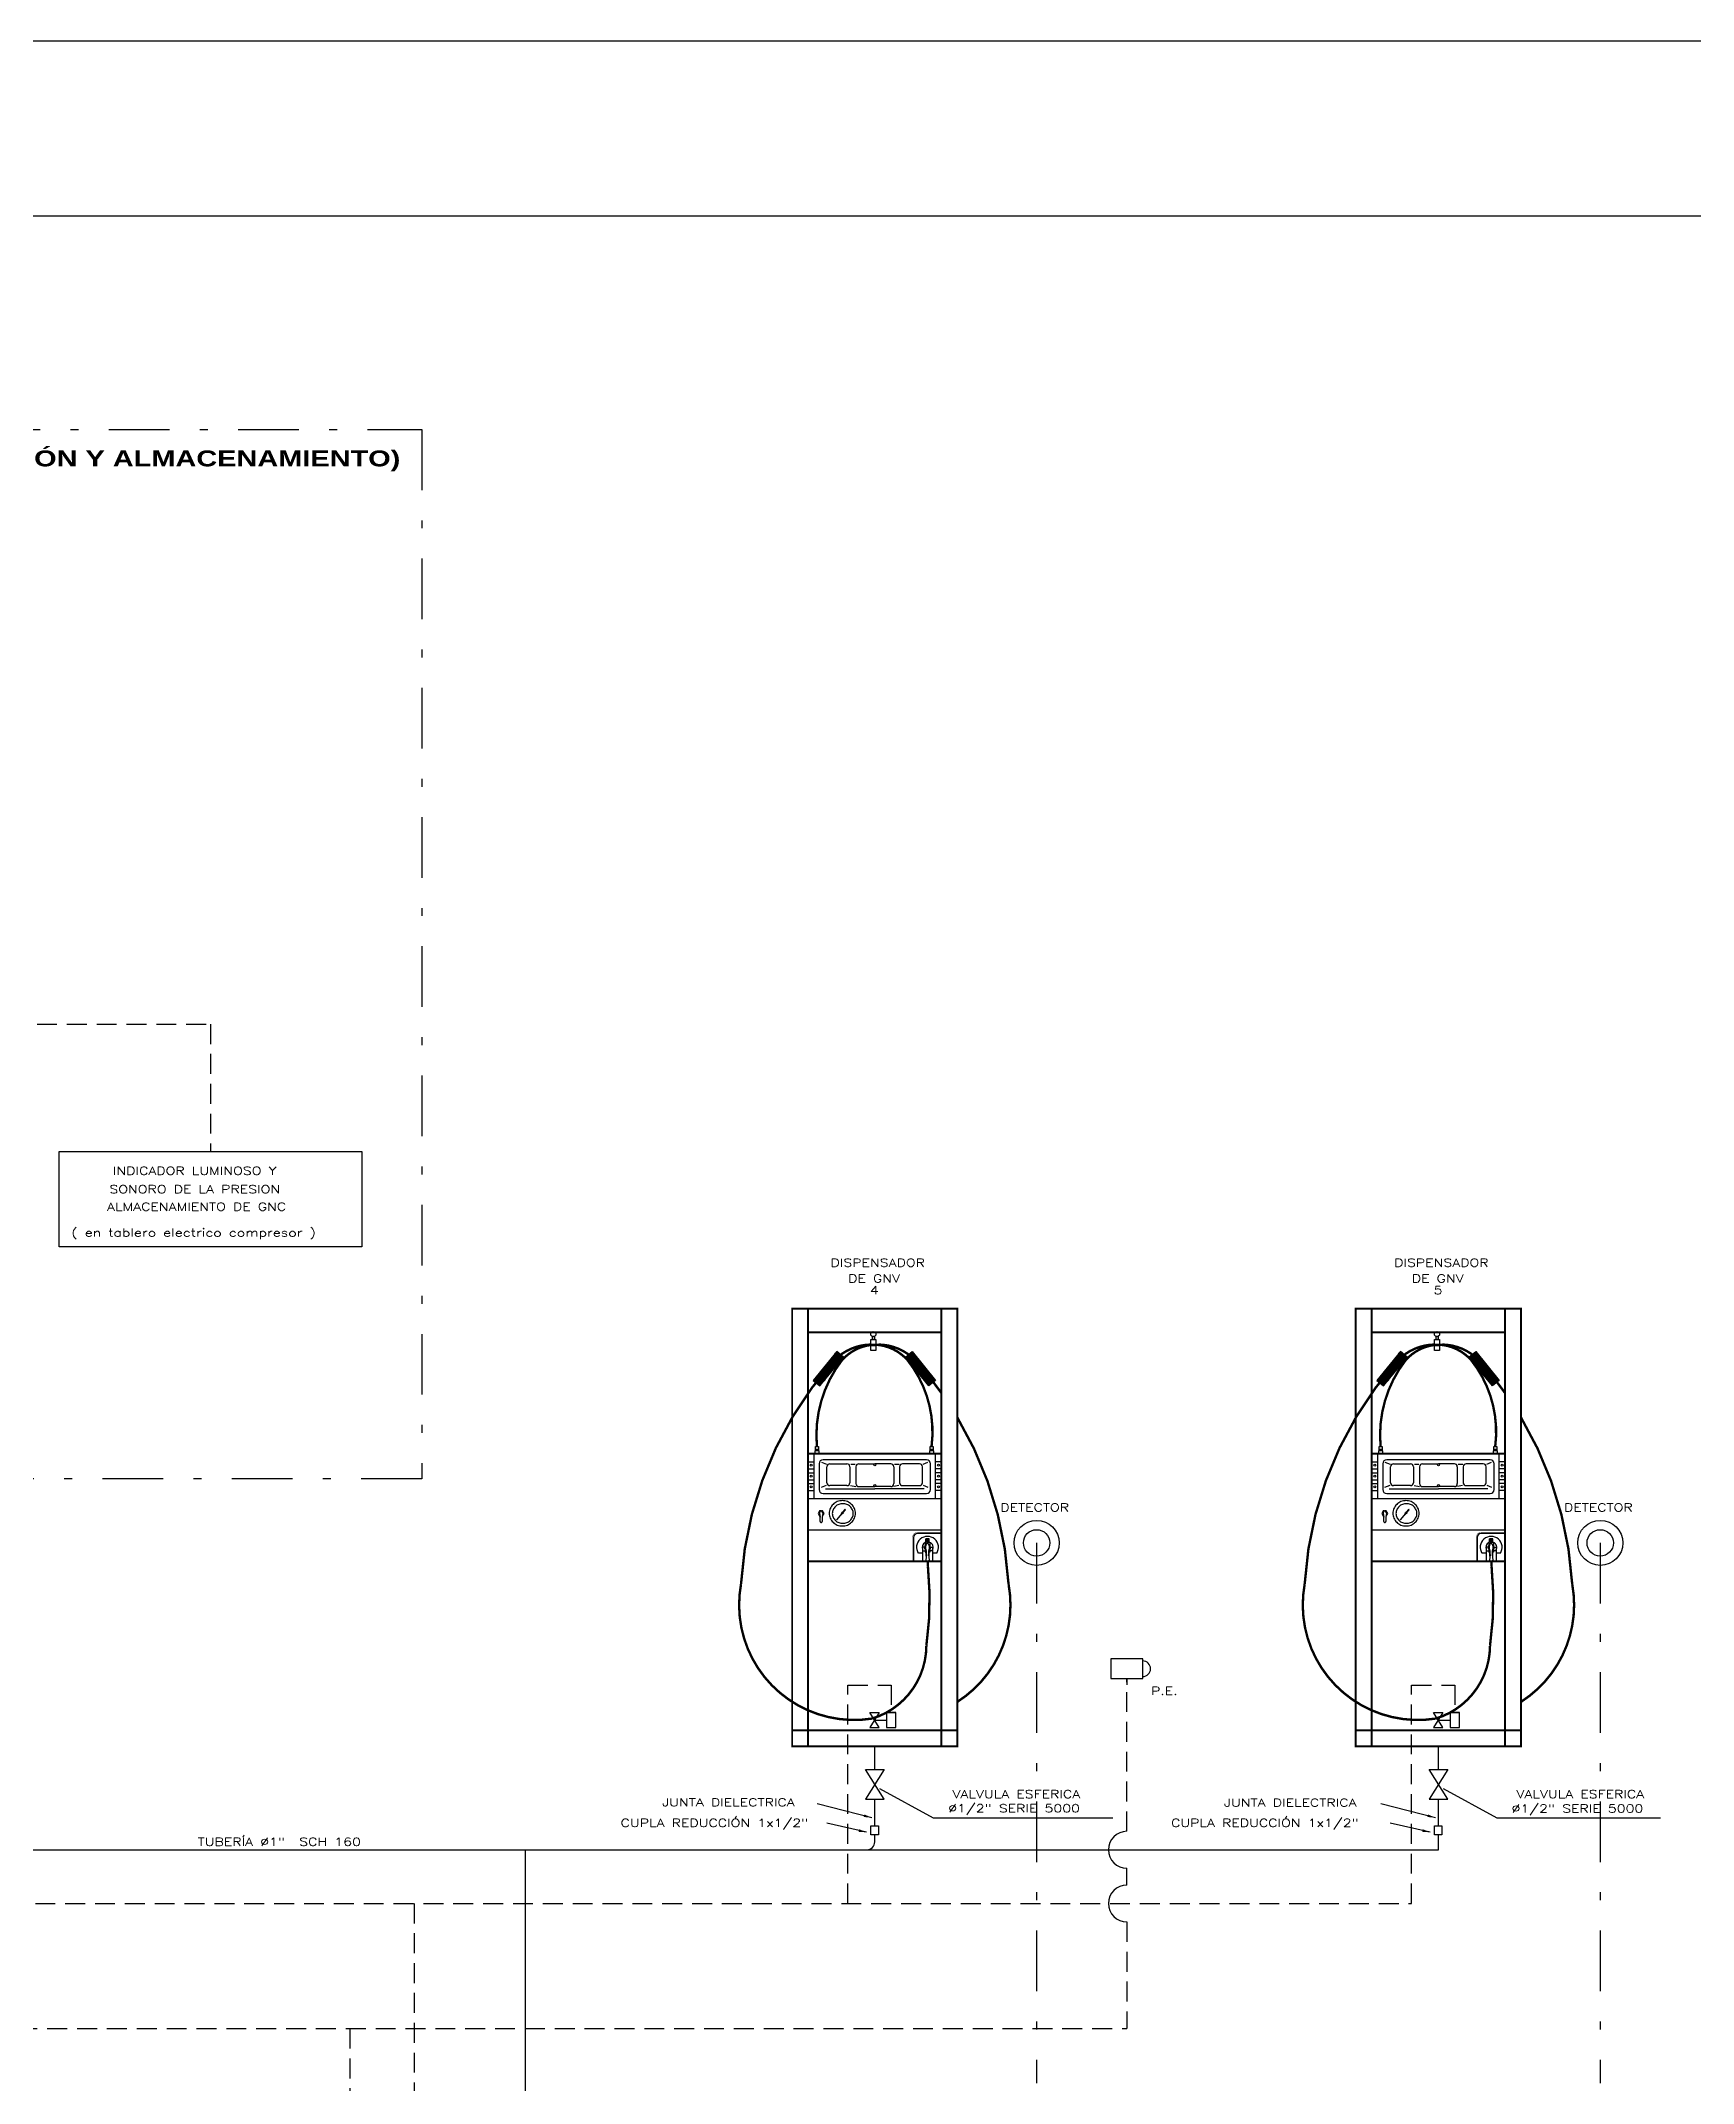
# Model space of a CAD drawing. Extents: x 491.1 to 575.1, y 60.1 to 119.5.
# Drawn here: x 534.12 to 554.87, y 93.83 to 119.49 of the extents above; entities that cross this region are included whole.
import ezdxf

# ---------------------------------------------------------------- set-up
doc = ezdxf.new("R2010")
doc.units = 0
doc.linetypes.add('DASHDOTX2', pattern=[50.8, 25.4, -12.7, 0, -12.7])
doc.linetypes.add('HIDDEN', pattern=[0.375, 0.25, -0.125])
doc.layers.get('0').update_dxf_attribs({"linetype": 'CONTINUOUS'})
for name, color, linetype in [('Cotas', 1, 'CONTINUOUS'), ('FINITO', 8, 'CONTINUOUS'), ('LINEAS', 1, 'CONTINUOUS'), ('PISOS', 8, 'CONTINUOUS'), ('SURTIDOR', 2, 'CONTINUOUS')]:
    doc.layers.add(name, color=color, linetype=linetype)
doc.styles.add('R60-100', font='ROMANS.SHX', dxfattribs={"width": 1.3, "height": 0.12})
doc.styles.add('TEXTOS-ANOTACIONES', font='romans.shx', dxfattribs={"width": 1.3, "height": 0.1})
doc.styles.add('TEXTOS-GENERALES', font='ARIALBD.TTF', dxfattribs={"width": 1.3, "height": 0.2})
doc.dimstyles.new('COTAS-GENERALES', dxfattribs={"dimscale": 0, "dimtxt": 0.4, "dimasz": 0.1, "dimexe": 0.1, "dimexo": 0.1, "dimgap": 0.075, "dimtad": 2, "dimzin": 5, "dimdsep": 46, "dimtxsty": 'R60-100', "dimcen": 0.18, "dimclrd": 3, "dimclre": 3, "dimclrt": 2, "dimadec": 0, "dimazin": 0, "dimtfac": 1, "dimtofl": 0, "dimtmove": 2, "dimatfit": 3, "dimfxl": 0, "dimtolj": 1, "dimtzin": 1, "dimarcsym": 0})

# ---------------------------------------------------------------- blocks, each defined once
blk = doc.blocks.new('A$C79430A79')
at = {"layer": 'Cotas'}
h = blk.add_hatch(dxfattribs=at)
h.set_pattern_fill('ANSI31', color=4, style=0)
h.set_pattern_definition([(45, (-115.85578, -111.79783), (-0.08838835, 0.08838835), [])])
h.paths.add_polyline_path([(25.82, 98.65), (24.82, 99.47), (18.92, 92.2), (19.58, 91.66, -0.01997), (24.28, 97.31, -0.039375)])
h.paths.add_polyline_path([(26.53, 98.08), (25.82, 98.65, 0.039375), (24.28, 97.31, 0.01997), (19.58, 91.66), (20.62, 90.81)])
h = blk.add_hatch(dxfattribs=at)
h.set_pattern_fill('ANSI31', color=4, style=0)
h.set_pattern_definition([(135, (184.44619, -111.79783), (0.08838835, 0.08838835), [])])
h.paths.add_polyline_path([(42.77, 98.65), (43.77, 99.47), (49.67, 92.2), (49.01, 91.66, 0.01997), (44.31, 97.31, 0.039375)])
h.paths.add_polyline_path([(42.06, 98.08), (42.77, 98.65, -0.039375), (44.31, 97.31, -0.01997), (49.01, 91.66), (47.97, 90.81)])
at = {"layer": 'Cotas', "color": 252, "const_width": 0.6}
for points in [[(33.4, 101.21, 0.198289), (24.28, 97.31, 0.170442), (0.78, 41.02, 0.516803), (33.69, 7.2, 0.329308), (47.34, 25.49, 0.060903), (47.74, 45.36)], [(19.85, 75.62, -0.189422), (26.16, 97.3, -0.180639), (33.4, 101.11, -0.210816)], [(48.65, 75.62, 0.201234), (42.61, 97.3, 0.196658), (34.65, 101.18, 0.210816)], [(35.37, 101.21, -0.198289), (44.49, 97.31, -0.028895), (51.13, 89.01, -0.304954)], [(55.13, 82.88, -0.120624), (67.99, 41.02, -0.304954), (55.13, 11.41, -0.329308)]]:
    blk.add_lwpolyline(points, format="xyb", dxfattribs=at)
at = {"layer": 'Cotas', "color": 4}
for points in [[(20.62, 90.81), (26.53, 98.08), (24.82, 99.47), (18.92, 92.2)], [(47.97, 90.81), (42.06, 98.08), (43.77, 99.47), (49.67, 92.2)]]:
    blk.add_lwpolyline(points, close=True, dxfattribs=at)
at = {"layer": 'Cotas', "color": 4, "const_width": 0.575}
blk.add_lwpolyline([(47.74, 45.36), (47.74, 46.68, -1.024288)], format="xyb", dxfattribs=at)
at = {"layer": 'FINITO', "color": 4}
for p, q in [((19.13, 62.5), (19.13, 73.75)), ((20.39, 74.47), (19.32, 74.47)), ((19.32, 74.47), (19.32, 74)), ((20.39, 74), (20.39, 74.47)), ((47.38, 72.25), (21.38, 72.25)), ((48.12, 74.47), (48.12, 74)), ((49.19, 74.47), (48.12, 74.47)), ((49.19, 74), (49.19, 74.47)), ((49.63, 62.5), (49.63, 73.75)), ((17.63, 71.75), (19.13, 71.75)), ((17.63, 70), (19.13, 70)), ((17.63, 69), (19.13, 69)), ((17.63, 67.25), (19.13, 67.25)), ((20.38, 71.25), (20.38, 64.75)), ((20.96, 71.63), (22.25, 71.12)), ((22.38, 66.5), (22.38, 70.5)), ((23.13, 71.25), (27.38, 71.25)), ((28.13, 70.5), (28.13, 66.5)), ((28.41, 71.12), (29.44, 71.12)), ((29.63, 70.5), (29.63, 66.25)), ((30.38, 71.25), (34.38, 71.25)), ((38.38, 71.25), (34.38, 71.25)), ((39.13, 70.5), (39.13, 66.25)), ((39.37, 71.12), (40.48, 71.12)), ((40.63, 70.5), (40.63, 66.5)), ((45.63, 71.25), (41.38, 71.25)), ((46.38, 66.5), (46.38, 70.5)), ((46.56, 71.12), (47.75, 71.63)), ((48.38, 64.75), (48.38, 71.25)), ((51.13, 71.75), (49.63, 71.75)), ((51.13, 70), (49.63, 70)), ((51.13, 69), (49.63, 69)), ((51.13, 67.25), (49.63, 67.25)), ((17.63, 66.25), (19.13, 66.25)), ((17.63, 64.5), (19.13, 64.5)), ((17.63, 62.5), (51.13, 62.5)), ((17.63, 62.5), (19.13, 62.5)), ((20.96, 65.37), (22.25, 65.88)), ((21.38, 63.75), (47.38, 63.75)), ((21.99, 64.96), (34.38, 64.96)), ((27.38, 65.75), (23.13, 65.75)), ((28.32, 65.82), (29.61, 65.56)), ((30.38, 65.5), (34.38, 65.5)), ((38.38, 65.5), (34.38, 65.5)), ((46.78, 64.96), (34.38, 64.96)), ((40.44, 65.82), (39.16, 65.56)), ((41.38, 65.75), (45.63, 65.75)), ((46.56, 65.88), (47.75, 65.37)), ((51.13, 66.25), (49.63, 66.25)), ((51.13, 64.5), (49.63, 64.5)), ((20.51, 59), (20.9, 59.54)), ((21.3, 59), (20.9, 59.54)), ((44.13, 52.75), (44.13, 46.75)), ((51.13, 53.75), (45.13, 53.75)), ((47.03, 51.57), (47.03, 50.73)), ((47.63, 51.57), (47.03, 51.57)), ((48.06, 52.37), (47.18, 52.37)), ((47.18, 51.56), (47.18, 52.37)), ((47.23, 50.88), (47.63, 51.41)), ((47.55, 51.57), (47.55, 52.37)), ((47.55, 51.57), (47.55, 51.3)), ((47.63, 51.57), (48.23, 51.57)), ((48.02, 50.88), (47.63, 51.41)), ((47.72, 51.57), (47.72, 52.37)), ((47.72, 51.57), (47.72, 51.29)), ((48.06, 51.56), (48.06, 52.37)), ((48.23, 51.57), (48.23, 50.72)), ((44.13, 46.75), (46.38, 46.75)), ((46.4, 48.75), (45.33, 48.75)), ((46.4, 50.25), (46.4, 49.4)), ((46.9, 50.25), (46.4, 50.25)), ((46.4, 49.4), (46.4, 48.75)), ((46.4, 49.4), (47.03, 49.4)), ((46.4, 48.75), (46.4, 46.75)), ((46.4, 46.75), (47.32, 46.75)), ((46.9, 50.25), (46.9, 49.94)), ((46.95, 49.91), (46.9, 49.94)), ((47.03, 49.87), (47.03, 49.03)), ((47.03, 49.87), (47.03, 49.03)), ((47.03, 49.03), (47.39, 49.03)), ((47.23, 49.03), (47.03, 49.03)), ((47.2, 49.04), (47.2, 48.01)), ((47.2, 48.01), (47.32, 48.01)), ((47.36, 48.41), (47.22, 47)), ((47.76, 46.69), (47.49, 46.69)), ((48.23, 49.03), (47.87, 49.03)), ((47.9, 48.41), (48.03, 47)), ((47.94, 48.01), (48.08, 48.01)), ((48.86, 46.75), (47.94, 46.75)), ((48.08, 48.01), (48.08, 49.03)), ((48.23, 49.87), (48.23, 49.03)), ((48.86, 49.4), (48.23, 49.4)), ((48.29, 49.91), (48.36, 49.95)), ((48.36, 50.25), (48.86, 50.25)), ((48.36, 49.95), (48.36, 50.25)), ((48.86, 50.25), (48.86, 49.4)), ((48.86, 49.4), (48.86, 48.75)), ((49.94, 48.75), (48.86, 48.75)), ((48.86, 48.75), (48.86, 46.75)), ((48.88, 46.75), (51.13, 46.75))]:
    blk.add_line(p, q, dxfattribs=at)
at = {"layer": 'FINITO', "color": 4, "linetype": 'HIDDEN'}
blk.add_line((55.2, 0.25), (13.63, 0.25), dxfattribs=at)
at = {"layer": 'FINITO', "color": 4}
for points in [[(33.78, 102.46), (33.78, 103.2), (34.28, 103.2), (34.28, 102.46)], [(33.39, 99.74), (33.39, 100.99), (34.64, 100.99), (34.64, 99.74)], [(33.4, 101.21), (33.4, 102.46), (34.65, 102.46), (34.65, 101.21)], [(19.48, 74.87), (19.48, 75.62), (20.23, 75.62), (20.23, 74.87)], [(19.48, 74.47), (19.48, 74.87), (20.23, 74.87), (20.23, 74.47)], [(48.28, 74.87), (48.28, 75.62), (49.03, 75.62), (49.03, 74.87)], [(48.28, 74.47), (48.28, 74.87), (49.03, 74.87), (49.03, 74.47)]]:
    blk.add_lwpolyline(points, close=True, dxfattribs=at)
for points in [[(29.53, 58.8, 0.101676), (29.28, 60.01, 0.099754), (28.56, 61.05, 0.097151), (27.5, 61.74, 0.095387), (26.23, 61.98, 0.095387), (24.96, 61.74, 0.097151), (23.9, 61.05, 0.099754), (23.18, 60.01, 0.101676), (22.93, 58.8, 0.101676), (23.18, 57.58, 0.099754), (23.9, 56.54, 0.097151), (24.96, 55.85, 0.095387), (26.23, 55.61, 0.095387), (27.5, 55.85, 0.097151), (28.56, 56.54, 0.099754), (29.28, 57.58, 0.101676)], [(26.34, 61.22, 0.093293), (25.33, 61.03, 0.096184), (24.49, 60.5, 0.100576), (23.92, 59.69, 0.103918), (23.72, 58.75, 0.103918), (23.92, 57.81, 0.100576), (24.49, 57, 0.096184), (25.33, 56.47, 0.093293), (26.34, 56.28, 0.093293), (27.36, 56.47, 0.096184), (28.2, 57, 0.100576), (28.77, 57.81, 0.103918), (28.97, 58.75, 0.103918), (28.77, 59.69, 0.100576), (28.2, 60.5, 0.096184), (27.36, 61.03, 0.093293)]]:
    blk.add_lwpolyline(points, format="xyb", close=True, dxfattribs=at)
for points in [[(20.8, 59.4), (20.53, 59.4), (20.16, 58.75)], [(20.16, 58.75), (20.53, 58.11), (20.59, 58.11)], [(20.46, 58.81), (20.63, 57.84)], [(21.23, 58.1), (21.27, 58.1), (21.65, 58.75), (21.28, 59.39), (21.01, 59.39)], [(21.35, 58.81), (21.19, 57.85)], [(26.07, 58.77), (24.77, 57.14)], [(24.77, 57.14), (26.16, 58.69)], [(26.4, 58.96), (27.07, 59.71), (26.93, 59.84), (26.29, 59.05)], [(47.21, 50.83), (46.95, 50.68), (46.95, 49.91), (47.21, 49.76)], [(48.03, 49.76), (48.29, 49.91), (48.29, 50.68), (48.05, 50.82)]]:
    blk.add_lwpolyline(points, dxfattribs=at)
at = {"layer": 'FINITO', "color": 4, "const_width": 0.1}
blk.add_lwpolyline([(45.13, 54, 0.414214), (43.88, 52.75, 0.414214)], format="xyb", dxfattribs=at)
for points in [[(43.88, 52.75), (43.88, 46.75)], [(51.13, 54), (45.13, 54)]]:
    blk.add_lwpolyline(points, dxfattribs=at)
at = {"layer": 'FINITO', "color": 4}
for centre, radius in [((34.02, 103.85), 0.651), ((18.39, 70.89), 0.25), ((18.39, 68.16), 0.25), ((34.38, 71), 0.25), ((50.38, 70.89), 0.25), ((50.38, 68.16), 0.25), ((18.39, 65.43), 0.25), ((34.38, 65.75), 0.25), ((50.38, 65.43), 0.25), ((26.23, 58.86), 0.19)]:
    blk.add_circle(centre, radius, dxfattribs=at)
for centre, radius, start, end in [((21.38, 71.25), 1, 90, 180), ((47.38, 71.25), 1, 0, 90), ((23.13, 70.5), 0.75, 90, 180), ((27.38, 70.5), 0.75, 0, 90), ((30.38, 70.5), 0.75, 90, 180), ((38.38, 70.5), 0.75, 0, 90), ((41.38, 70.5), 0.75, 90, 180), ((45.63, 70.5), 0.75, 0, 90), ((21.38, 64.75), 1, 180, 270), ((23.13, 66.5), 0.75, 180, 270), ((27.38, 66.5), 0.75, 270, 0), ((30.38, 66.25), 0.75, 180, 270), ((38.38, 66.25), 0.75, 270, 0), ((41.38, 66.5), 0.75, 180, 270), ((45.63, 66.5), 0.75, 270, 0), ((47.38, 64.75), 1, 270, 0), ((20.71, 58.85), 0.25, 143.4928, 190.1242), ((17.42, 57.27), 3.27, 351.2722, 10.1242), ((20.92, 56.73), 0.272, 171.2722, 270.0082), ((20.91, 56.73), 0.272, 270.5115, 9.2474), ((24.41, 57.3), 3.27, 170.3955, 189.2474), ((21.1, 58.85), 0.25, 350.3955, 37.0268), ((45.13, 52.75), 1, 90, 180), ((47.63, 50.25), 2.75, 326.9443, 213.0557), ((47.65, 50.25), 1.38, 116.8102, 204.2642), ((47.65, 50.25), 1.38, 331.4317, 65.0586), ((48.24, 50.25), 1.13, 157.5128, 211.2545), ((47.43, 50.73), 0.25, 143.4928, 190.1242), ((47.49, 46.96), 0.272, 171.2722, 270.0082), ((44.65, 48.84), 2.74, 350.9254, 17.4817), ((47.76, 46.96), 0.272, 269.9918, 8.7278), ((50.61, 48.84), 2.74, 162.5183, 189.0746), ((47.02, 50.25), 1.13, 328.7455, 22.4872), ((47.82, 50.73), 0.25, 349.8758, 36.5072)]:
    blk.add_arc(centre, radius, start, end, dxfattribs=at)
at = {"layer": 'SURTIDOR', "color": 4}
for p, q in [((13.63, 110.25), (13.63, 4.25)), ((55.13, 110.25), (13.63, 110.25)), ((17.63, 4.25), (17.63, 110.25)), ((17.63, 110.25), (17.63, 104.25)), ((51.13, 4.25), (51.13, 110.25)), ((55.13, 4.25), (55.13, 110.25)), ((17.63, 104.25), (51.13, 104.25)), ((17.63, 73.75), (51.13, 73.75)), ((17.63, 62.5), (17.63, 73.75)), ((17.63, 70), (17.63, 71.75)), ((17.63, 69), (17.63, 70)), ((17.63, 67.25), (17.63, 69)), ((17.63, 66.25), (17.63, 67.25)), ((51.13, 70), (51.13, 71.75)), ((51.13, 69), (51.13, 70)), ((51.13, 67.25), (51.13, 69)), ((51.13, 66.25), (51.13, 67.25)), ((17.63, 64.5), (17.63, 66.25)), ((17.63, 62.5), (17.63, 64.5)), ((17.63, 46.75), (17.63, 62.5)), ((51.13, 64.5), (51.13, 66.25)), ((17.63, 54.63), (51.13, 54.63)), ((17.63, 4.25), (17.63, 46.75)), ((17.63, 46.75), (51.13, 46.75)), ((55.13, 4.25), (13.63, 4.25)), ((13.63, 4.25), (13.63, 0.25)), ((17.63, 4.25), (17.63, 0.25)), ((51.13, 0.25), (51.13, 4.25)), ((55.13, 0.25), (55.13, 4.25))]:
    blk.add_line(p, q, dxfattribs=at)
at = {"layer": 'SURTIDOR', "color": 4, "const_width": 0.5}
for points in [[(13.63, 110.25), (55.13, 110.25), (55.13, 0.25), (13.63, 0.25), (13.63, 110.25)], [(17.63, 0.25), (17.63, 110.25)], [(51.13, 110.25), (51.13, 0.25)], [(17.63, 104.25), (51.13, 104.25)], [(17.63, 73.75), (51.13, 73.75)], [(17.63, 46.75), (51.13, 46.75)], [(13.63, 4.25), (55.13, 4.25)]]:
    blk.add_lwpolyline(points, dxfattribs=at)
blk = doc.blocks.new('A$C6FAD5FF7')
at = {"layer": 'Cotas', "xscale": 0.1, "yscale": 0.1, "zscale": 0.1}
blk.add_blockref('A$C79430A79', (-0.012, 0), dxfattribs=at)

msp = doc.modelspace()

# ---------------------------------------------------------------- linework, layer by layer
at = {"color": 252}
msp.add_lwpolyline([(575.141, 60.094), (491.141, 60.094), (491.141, 119.494), (575.141, 119.494)], close=True, dxfattribs=at)
at = {"color": 1}
msp.add_lwpolyline([(573.141, 62.294), (493.141, 62.294), (493.141, 117.294), (573.141, 117.294)], close=True, dxfattribs=at)
at = {"layer": 'LINEAS', "color": 3, "linetype": 'HIDDEN'}
for p, q in [((528.067, 107.137), (536.246, 107.137)), ((536.246, 107.137), (536.246, 105.537)), ((547.757, 96.994), (547.757, 98.912)), ((547.757, 98.912), (547.757, 98.836)), ((547.757, 96.319), (547.757, 96.531)), ((547.757, 95.855), (547.757, 94.514)), ((522.946, 94.514), (547.757, 94.514)), ((537.997, 94.514), (537.997, 72.377))]:
    msp.add_line(p, q, dxfattribs=at)
at = {"layer": 'LINEAS', "color": 4, "linetype": 'DASHDOTX2', "ltscale": 0.03}
for p, q in [((546.623, 100.618), (546.623, 93.829)), ((553.703, 100.618), (553.703, 93.829))]:
    msp.add_line(p, q, dxfattribs=at)
at = {"layer": 'LINEAS', "color": 5, "linetype": 'HIDDEN'}
for p, q in [((544.252, 96.087), (544.252, 98.832)), ((544.252, 98.832), (544.798, 98.832)), ((544.798, 98.832), (544.798, 98.485)), ((551.333, 96.087), (551.333, 98.832)), ((551.333, 98.832), (551.878, 98.832)), ((551.878, 98.832), (551.878, 98.485)), ((523.546, 96.087), (551.333, 96.087)), ((538.806, 96.087), (538.806, 73.95))]:
    msp.add_line(p, q, dxfattribs=at)
at = {"layer": 'LINEAS', "color": 3}
for p, q in [((544.646, 98.485), (544.528, 98.299)), ((544.528, 98.485), (544.646, 98.485)), ((544.646, 98.299), (544.528, 98.485)), ((544.528, 98.299), (544.646, 98.299)), ((544.587, 98.392), (544.739, 98.392)), ((544.739, 98.485), (544.856, 98.485)), ((544.739, 98.299), (544.856, 98.299)), ((551.726, 98.485), (551.609, 98.299)), ((551.609, 98.485), (551.726, 98.485)), ((551.726, 98.299), (551.609, 98.485)), ((551.609, 98.299), (551.726, 98.299)), ((551.667, 98.392), (551.819, 98.392)), ((551.819, 98.485), (551.936, 98.485)), ((551.819, 98.299), (551.936, 98.299)), ((544.648, 97.531), (545.323, 97.165)), ((551.728, 97.531), (552.403, 97.165)), ((545.323, 97.165), (547.579, 97.165)), ((552.403, 97.165), (554.459, 97.165))]:
    msp.add_line(p, q, dxfattribs=at)
at = {"layer": 'LINEAS', "color": 2}
for p, q in [((544.59, 97.769), (544.59, 98.062)), ((551.67, 97.769), (551.67, 98.062)), ((544.59, 97.063), (544.59, 97.397)), ((551.67, 97.063), (551.67, 97.397)), ((531.396, 96.762), (551.67, 96.762)), ((540.199, 96.762), (540.199, 74.625)), ((544.59, 96.862), (544.59, 96.951)), ((551.67, 96.762), (551.67, 96.951))]:
    msp.add_line(p, q, dxfattribs=at)
at = {"layer": 'LINEAS', "color": 4}
for p, q in [((544.707, 97.397), (544.473, 97.769)), ((544.473, 97.769), (544.707, 97.769)), ((544.707, 97.769), (544.473, 97.397)), ((551.787, 97.397), (551.553, 97.769)), ((551.553, 97.769), (551.787, 97.769)), ((551.787, 97.769), (551.553, 97.397)), ((544.473, 97.397), (544.707, 97.397)), ((551.553, 97.397), (551.787, 97.397))]:
    msp.add_line(p, q, dxfattribs=at)
at = {"layer": 'LINEAS', "color": 2, "linetype": 'DASHDOTX2', "ltscale": 0.03}
msp.add_lwpolyline([(515.482, 114.611), (538.9, 114.611), (538.9, 101.422), (515.482, 101.422)], close=True, dxfattribs=at)
at = {"layer": 'LINEAS', "color": 4}
for points in [[(534.346, 105.537), (538.146, 105.537), (538.146, 104.337), (534.346, 104.337)], [(547.956, 99.16), (547.557, 99.16), (547.557, 98.912), (547.956, 98.912)]]:
    msp.add_lwpolyline(points, close=True, dxfattribs=at)
at = {"layer": 'LINEAS', "color": 3}
for points in [[(544.856, 98.485), (544.739, 98.485), (544.739, 98.299), (544.856, 98.299)], [(551.936, 98.485), (551.819, 98.485), (551.819, 98.299), (551.936, 98.299)], [(544.54, 97.063), (544.635, 97.063), (544.635, 96.951), (544.54, 96.951)], [(551.62, 97.063), (551.715, 97.063), (551.715, 96.951), (551.62, 96.951)]]:
    msp.add_lwpolyline(points, close=True, dxfattribs=at)
for centre, radius in [((546.623, 100.618), 0.283), ((553.703, 100.618), 0.283), ((546.623, 100.618), 0.166), ((553.703, 100.618), 0.166)]:
    msp.add_circle(centre, radius, dxfattribs=at)
at = {"layer": 'LINEAS', "color": 4}
msp.add_arc((547.956, 99.036), 0.098, 270, 90, dxfattribs=at)
at = {"layer": 'LINEAS', "color": 2}
msp.add_arc((544.49, 96.862), 0.1, 270, 0, dxfattribs=at)
at = {"layer": 'LINEAS', "color": 3}
for centre in [(547.757, 96.762), (547.757, 96.087)]:
    msp.add_arc(centre, 0.232, 90, 270, dxfattribs=at)

# ---------------------------------------------------------------- block references
at = {"layer": 'LINEAS', "color": 3, "xscale": 0.5, "yscale": 0.5, "zscale": 0.5}
for p in [(542.877, 98.05), (549.957, 98.05)]:
    msp.add_blockref('A$C6FAD5FF7', p, dxfattribs=at)

# ---------------------------------------------------------------- texts
at = {"layer": 'LINEAS', "color": 2, "style": 'TEXTOS-GENERALES', "width": 1.3}
msp.add_text('RCA (RECINTO DE COMPRESIÓN Y ALMACENAMIENTO)', height=0.2, dxfattribs=at).set_placement((528.744, 114.146))
at = {"layer": 'LINEAS', "color": 4, "style": 'TEXTOS-ANOTACIONES', "width": 1.3}
for s, p in [('INDICADOR LUMINOSO Y', (535.02, 105.244)), ('SONORO DE LA PRESION', (534.976, 105.013)), ('ALMACENAMIENTO DE GNC', (534.946, 104.793)), ('( en tablero electrico compresor )', (534.499, 104.467)), ('DISPENSADOR ', (544.034, 104.089)), ('DE GNV', (544.256, 103.891)), ('DISPENSADOR ', (551.114, 104.089)), ('DE GNV', (551.336, 103.891)), ('4', (544.529, 103.744)), ('5', (551.609, 103.744)), ('DETECTOR', (546.167, 101.014)), ('DETECTOR', (553.247, 101.014)), ('P.E.', (548.06, 98.708)), ('JUNTA DIELECTRICA', (541.919, 97.308)), ('%%C1/2" SERIE 5000', (545.513, 97.233)), ('VALVULA ESFERICA', (545.566, 97.411)), ('JUNTA DIELECTRICA', (548.976, 97.304)), ('%%C1/2" SERIE 5000', (552.589, 97.23)), ('VALVULA ESFERICA', (552.65, 97.411)), ('CUPLA REDUCCIÓN 1x1/2"', (541.398, 97.05)), ('CUPLA REDUCCIÓN 1x1/2"', (548.312, 97.05)), ('TUBERÍA %%C1"  SCH 160', (536.085, 96.812))]:
    msp.add_text(s, height=0.1, dxfattribs=at).set_placement(p)

# ---------------------------------------------------------------- leaders
at = {"layer": 'PISOS', "color": 3}
for points in [[(544.552, 97.165), (543.866, 97.34)], [(551.632, 97.165), (550.946, 97.34)], [(544.488, 96.981), (543.986, 97.097)], [(551.568, 96.981), (551.066, 97.097)]]:
    msp.add_leader(points, dimstyle='COTAS-GENERALES', override={"dimscale": 1}, dxfattribs=at)

doc.saveas('drawing.dxf')
